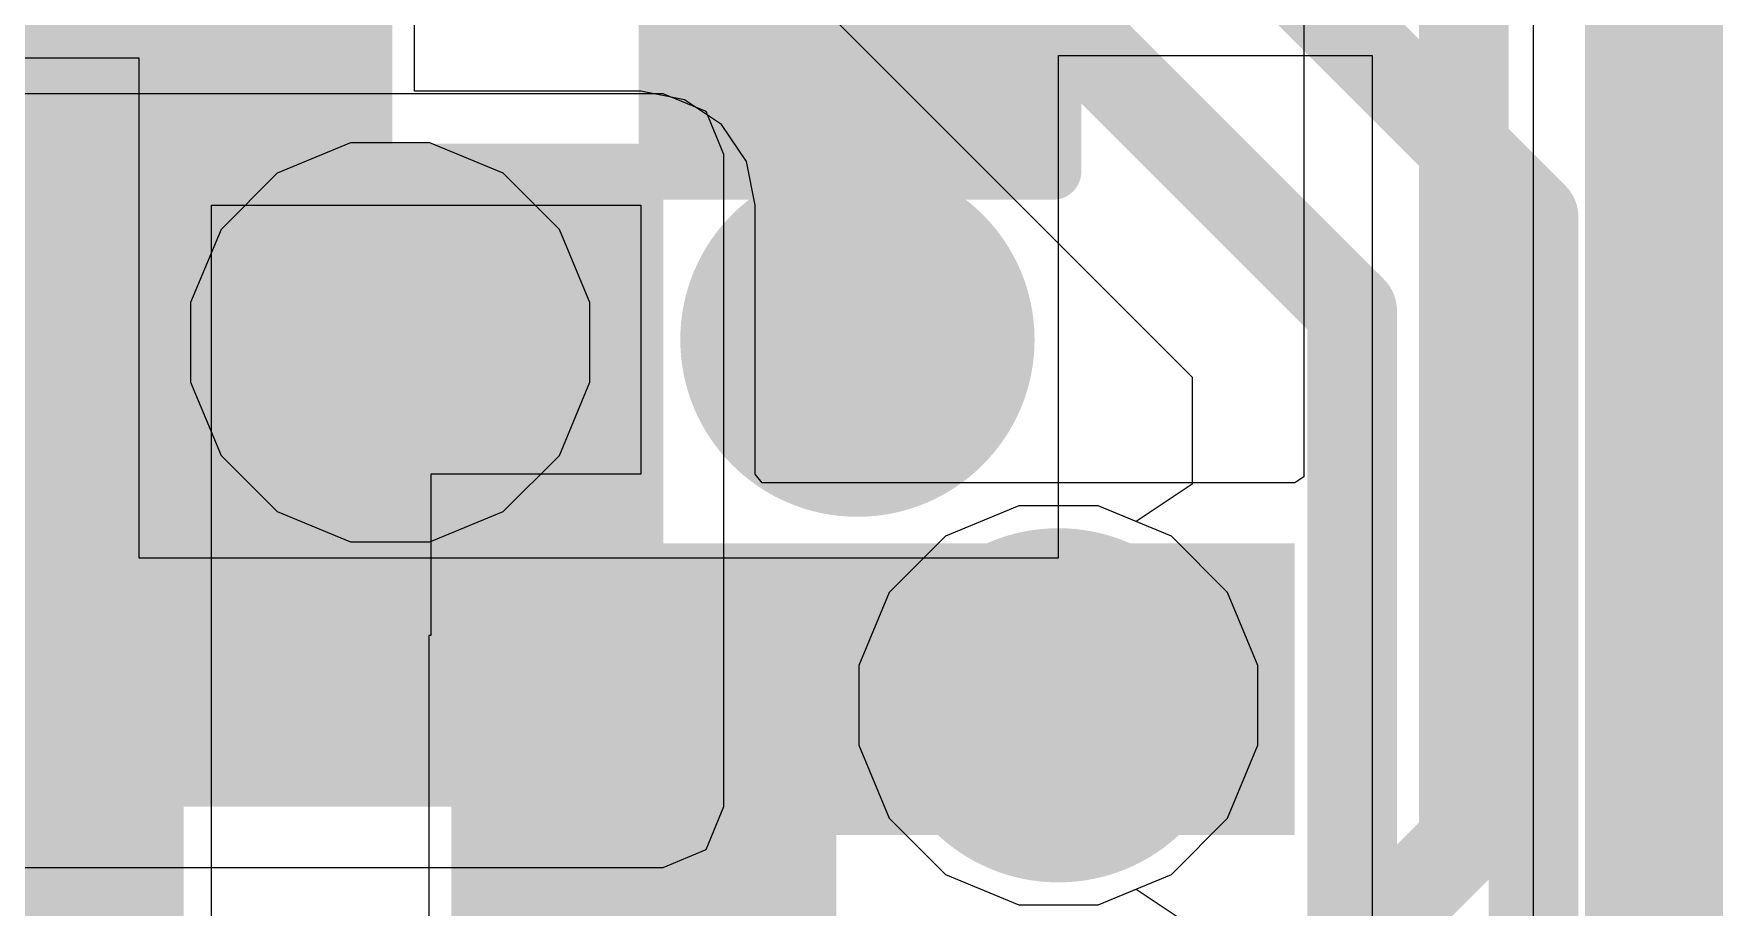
# Model space of a CAD drawing. Header units: inches. Extents: x -2.7 to 10.9, y -2.9 to 7.4.
# Drawn here: x 1.2015 to 1.3515, y -1.6658 to -1.5878 of the extents above; entities that cross this region are included whole.
import ezdxf

# ---------------------------------------------------------------- set-up
doc = ezdxf.new("R2010")
doc.units = ezdxf.units.IN
doc.header["$MEASUREMENT"] = 0
for name, color, linetype in [('Board Outline', 216, 'Continuous'), ('Bottom Layer', 5, 'Continuous'), ('Bottom Overlay', 54, 'Continuous'), ('Bottom Paste', 16, 'Continuous'), ('Bottom Solder', 6, 'Continuous'), ('Drill Drawing', 1, 'Continuous'), ('Layer 2', 16, 'Continuous'), ('Layer 3', 76, 'Continuous'), ('Top Layer', 1, 'Continuous'), ('Top Solder', 216, 'Continuous'), ('Via Holes', 16, 'Continuous')]:
    doc.layers.add(name, color=color, linetype=linetype)

# ---------------------------------------------------------------- blocks, each defined once
blk = doc.blocks.new('SOT_583_B_136')
at = {"layer": 'Bottom Layer'}
for points in [[(-0.04232, 0.03543), (-0.01594, 0.03543), (-0.01594, 0.02362), (-0.04232, 0.02362)], [(0.01594, 0.03543), (0.04232, 0.03543), (0.04232, 0.02362), (0.01594, 0.02362)], [(-0.04232, 0.01575), (-0.01594, 0.01575), (-0.01594, 0.00394), (-0.04232, 0.00394)], [(0.01594, 0.01575), (0.04232, 0.01575), (0.04232, 0.00394), (0.01594, 0.00394)], [(-0.04232, -0.00394), (-0.01594, -0.00394), (-0.01594, -0.01575), (-0.04232, -0.01575)], [(0.01594, -0.00394), (0.04232, -0.00394), (0.04232, -0.01575), (0.01594, -0.01575)], [(-0.04232, -0.02362), (-0.01594, -0.02362), (-0.01594, -0.03543), (-0.04232, -0.03543)], [(0.01594, -0.02362), (0.04232, -0.02362), (0.04232, -0.03543), (0.01594, -0.03543)]]:
    blk.add_hatch(color=5, dxfattribs=at).paths.add_polyline_path(points)
at = {"layer": 'Bottom Paste'}
for points in [[(-0.04232, 0.03543), (-0.01594, 0.03543), (-0.01594, 0.02362), (-0.04232, 0.02362)], [(0.01594, 0.03543), (0.04232, 0.03543), (0.04232, 0.02362), (0.01594, 0.02362)], [(-0.04232, 0.01575), (-0.01594, 0.01575), (-0.01594, 0.00394), (-0.04232, 0.00394)], [(0.01594, 0.01575), (0.04232, 0.01575), (0.04232, 0.00394), (0.01594, 0.00394)], [(-0.04232, -0.00394), (-0.01594, -0.00394), (-0.01594, -0.01575), (-0.04232, -0.01575)], [(0.01594, -0.00394), (0.04232, -0.00394), (0.04232, -0.01575), (0.01594, -0.01575)], [(-0.04232, -0.02362), (-0.01594, -0.02362), (-0.01594, -0.03543), (-0.04232, -0.03543)], [(0.01594, -0.02362), (0.04232, -0.02362), (0.04232, -0.03543), (0.01594, -0.03543)]]:
    blk.add_hatch(color=16, dxfattribs=at).paths.add_polyline_path(points)
at = {"layer": 'Bottom Solder'}
for points in [[(-0.04632, 0.03943), (-0.01194, 0.03943), (-0.01194, 0.01962), (-0.04632, 0.01962)], [(0.01194, 0.03943), (0.04632, 0.03943), (0.04632, 0.01962), (0.01194, 0.01962)], [(-0.04632, 0.01975), (-0.01194, 0.01975), (-0.01194, -0.00006), (-0.04632, -0.00006)], [(0.01194, 0.01975), (0.04632, 0.01975), (0.04632, -0.00006), (0.01194, -0.00006)], [(-0.04632, 0.00006), (-0.01194, 0.00006), (-0.01194, -0.01975), (-0.04632, -0.01975)], [(0.01194, 0.00006), (0.04632, 0.00006), (0.04632, -0.01975), (0.01194, -0.01975)], [(-0.04632, -0.01962), (-0.01194, -0.01962), (-0.01194, -0.03943), (-0.04632, -0.03943)], [(0.01194, -0.01962), (0.04632, -0.01962), (0.04632, -0.03943), (0.01194, -0.03943)]]:
    blk.add_hatch(color=6, dxfattribs=at).paths.add_polyline_path(points)
at = {"layer": 'Bottom Overlay'}
for points in [[(-0.02, 0.042, 0.005, 0.005, 0), (0.022, 0.042, 0.005, 0.005, 0)], [(-0.053, -0.035, 0.005, 0.005, 0), (-0.053, -0.025, 0.005, 0.005, 0)], [(-0.053, -0.025, 0.005, 0.005, 0), (-0.048, -0.03, 0.005, 0.005, 0)], [(-0.053, -0.035, 0.005, 0.005, 0), (-0.048, -0.03, 0.005, 0.005, 0)], [(-0.02, -0.042, 0.005, 0.005, 0), (0.022, -0.042, 0.005, 0.005, 0)]]:
    blk.add_lwpolyline(points, format="xyseb", dxfattribs=at)
for points in [[(-0.02125, 0.042, 0.0025, 0.0025, 1), (-0.01875, 0.042, 0.0025, 0.0025, 1)], [(0.02075, 0.042, 0.0025, 0.0025, 1), (0.02325, 0.042, 0.0025, 0.0025, 1)], [(-0.05425, -0.025, 0.0025, 0.0025, 1), (-0.05175, -0.025, 0.0025, 0.0025, 1)], [(-0.05425, -0.025, 0.0025, 0.0025, 1), (-0.05175, -0.025, 0.0025, 0.0025, 1)], [(-0.04925, -0.03, 0.0025, 0.0025, 1), (-0.04675, -0.03, 0.0025, 0.0025, 1)], [(-0.04925, -0.03, 0.0025, 0.0025, 1), (-0.04675, -0.03, 0.0025, 0.0025, 1)], [(-0.05425, -0.035, 0.0025, 0.0025, 1), (-0.05175, -0.035, 0.0025, 0.0025, 1)], [(-0.05425, -0.035, 0.0025, 0.0025, 1), (-0.05175, -0.035, 0.0025, 0.0025, 1)], [(-0.02125, -0.042, 0.0025, 0.0025, 1), (-0.01875, -0.042, 0.0025, 0.0025, 1)], [(0.02075, -0.042, 0.0025, 0.0025, 1), (0.02325, -0.042, 0.0025, 0.0025, 1)]]:
    blk.add_lwpolyline(points, format="xyseb", close=True, dxfattribs=at)
blk = doc.blocks.new('R___0603_B_204')
at = {"layer": 'Bottom Layer'}
for points in [[(-0.045, -0.0175), (-0.045, 0.0175), (-0.015, 0.0175), (-0.015, -0.0175)], [(0.015, -0.0175), (0.015, 0.0175), (0.045, 0.0175), (0.045, -0.0175)]]:
    blk.add_hatch(color=5, dxfattribs=at).paths.add_polyline_path(points)
at = {"layer": 'Bottom Paste'}
for points in [[(-0.045, -0.0175), (-0.045, 0.0175), (-0.015, 0.0175), (-0.015, -0.0175)], [(0.015, -0.0175), (0.015, 0.0175), (0.045, 0.0175), (0.045, -0.0175)]]:
    blk.add_hatch(color=16, dxfattribs=at).paths.add_polyline_path(points)
at = {"layer": 'Bottom Solder'}
for points in [[(-0.049, -0.0215), (-0.049, 0.0215), (-0.011, 0.0215), (-0.011, -0.0215)], [(0.011, -0.0215), (0.011, 0.0215), (0.049, 0.0215), (0.049, -0.0215)]]:
    blk.add_hatch(color=6, dxfattribs=at).paths.add_polyline_path(points)
at = {"layer": 'Bottom Overlay'}
for points in [[(0.048, 0.021, 0.005, 0.005, 0), (-0.048, 0.021, 0.005, 0.005, 0)], [(-0.048, 0.021, 0.005, 0.005, 0), (-0.048, -0.021, 0.005, 0.005, 0)], [(0.048, 0.021, 0.005, 0.005, 0), (0.048, -0.021, 0.005, 0.005, 0)], [(0.048, -0.021, 0.005, 0.005, 0), (-0.048, -0.021, 0.005, 0.005, 0)]]:
    blk.add_lwpolyline(points, format="xyseb", dxfattribs=at)
for points in [[(-0.04925, 0.021, 0.0025, 0.0025, 1), (-0.04675, 0.021, 0.0025, 0.0025, 1)], [(-0.04925, 0.021, 0.0025, 0.0025, 1), (-0.04675, 0.021, 0.0025, 0.0025, 1)], [(0.04675, 0.021, 0.0025, 0.0025, 1), (0.04925, 0.021, 0.0025, 0.0025, 1)], [(0.04675, 0.021, 0.0025, 0.0025, 1), (0.04925, 0.021, 0.0025, 0.0025, 1)], [(-0.04925, -0.021, 0.0025, 0.0025, 1), (-0.04675, -0.021, 0.0025, 0.0025, 1)], [(-0.04925, -0.021, 0.0025, 0.0025, 1), (-0.04675, -0.021, 0.0025, 0.0025, 1)], [(0.04675, -0.021, 0.0025, 0.0025, 1), (0.04925, -0.021, 0.0025, 0.0025, 1)], [(0.04675, -0.021, 0.0025, 0.0025, 1), (0.04925, -0.021, 0.0025, 0.0025, 1)]]:
    blk.add_lwpolyline(points, format="xyseb", close=True, dxfattribs=at)

msp = doc.modelspace()

# ---------------------------------------------------------------- hatches: boundary and pattern name
at = {"layer": 'Bottom Layer'}
for points in [[(1.16873, -1.59666), (1.22954, -1.59666), (1.22954, -1.56166), (1.16873, -1.56166)], [(1.18454, -1.65938), (1.21092, -1.65938), (1.21092, -1.56166), (1.18454, -1.56166)], [(1.34, -1.74648), (1.367, -1.74648), (1.367, -1.576), (1.34, -1.576)], [(1.34, -1.604), (1.34, -1.631), (1.816, -1.631), (1.816, -1.604)], [(1.24281, -1.65938), (1.31409, -1.65938), (1.31409, -1.63334), (1.24281, -1.63334)], [(1.11742, -1.68123), (1.21092, -1.68123), (1.21092, -1.66553), (1.11742, -1.66553)]]:
    msp.add_hatch(color=5, dxfattribs=at).paths.add_polyline_path(points)
h = msp.add_hatch(color=5, dxfattribs=at)
edge = h.paths.add_edge_path()
edge.add_arc((1.23336, -1.6154), 0.01181, 0, 360)
h = msp.add_hatch(color=5, dxfattribs=at)
edge = h.paths.add_edge_path()
edge.add_arc((1.27506, -1.61516), 0.01181, 0, 360)
h = msp.add_hatch(color=5, dxfattribs=at)
edge = h.paths.add_edge_path()
edge.add_arc((1.293, -1.6478), 0.01181, 0, 360)
at = {"layer": 'Bottom Solder'}
h = msp.add_hatch(color=6, dxfattribs=at)
edge = h.paths.add_edge_path()
edge.add_arc((1.23336, -1.6154), 0.01581, 0, 360)
h = msp.add_hatch(color=6, dxfattribs=at)
edge = h.paths.add_edge_path()
edge.add_arc((1.27506, -1.61516), 0.01581, 0, 360)
h = msp.add_hatch(color=6, dxfattribs=at)
edge = h.paths.add_edge_path()
edge.add_arc((1.293, -1.6478), 0.01581, 0, 360)
at = {"layer": 'Layer 2'}
h = msp.add_hatch(color=16, dxfattribs=at)
edge = h.paths.add_edge_path()
edge.add_arc((1.23336, -1.6154), 0.01181, 0, 360)
h = msp.add_hatch(color=16, dxfattribs=at)
edge = h.paths.add_edge_path()
edge.add_arc((1.27506, -1.61516), 0.01181, 0, 360)
h = msp.add_hatch(color=16, dxfattribs=at)
edge = h.paths.add_edge_path()
edge.add_arc((1.293, -1.6478), 0.01181, 0, 360)
at = {"layer": 'Layer 3'}
h = msp.add_hatch(color=76, dxfattribs=at)
edge = h.paths.add_edge_path()
edge.add_arc((1.23336, -1.6154), 0.01181, 0, 360)
h = msp.add_hatch(color=76, dxfattribs=at)
edge = h.paths.add_edge_path()
edge.add_arc((1.27506, -1.61516), 0.01181, 0, 360)
h = msp.add_hatch(color=76, dxfattribs=at)
edge = h.paths.add_edge_path()
edge.add_arc((1.293, -1.6478), 0.01181, 0, 360)
at = {"layer": 'Top Layer'}
for points in [[(1.16, -1.65685), (1.25773, -1.65685), (1.25773, -1.59862), (1.16, -1.59862)], [(1.04123, -1.65685), (1.25773, -1.65685), (1.25773, -1.61285), (1.04123, -1.61285)]]:
    msp.add_hatch(color=1, dxfattribs=at).paths.add_polyline_path(points)
h = msp.add_hatch(color=1, dxfattribs=at)
edge = h.paths.add_edge_path()
edge.add_arc((1.23336, -1.6154), 0.01181, 0, 360)
h = msp.add_hatch(color=1, dxfattribs=at)
edge = h.paths.add_edge_path()
edge.add_arc((1.27506, -1.61516), 0.01181, 0, 360)
h = msp.add_hatch(color=1, dxfattribs=at)
edge = h.paths.add_edge_path()
edge.add_arc((1.293, -1.6478), 0.01181, 0, 360)
at = {"layer": 'Top Solder'}
h = msp.add_hatch(color=216, dxfattribs=at)
edge = h.paths.add_edge_path()
edge.add_arc((1.23336, -1.6154), 0.01581, 0, 360)
h = msp.add_hatch(color=216, dxfattribs=at)
edge = h.paths.add_edge_path()
edge.add_arc((1.27506, -1.61516), 0.01581, 0, 360)
h = msp.add_hatch(color=216, dxfattribs=at)
edge = h.paths.add_edge_path()
edge.add_arc((1.293, -1.6478), 0.01581, 0, 360)
at = {"layer": 'Via Holes'}
h = msp.add_hatch(color=7, dxfattribs=at)
edge = h.paths.add_edge_path()
edge.add_arc((1.23336, -1.6154), 0.00591, 0, 360)
h = msp.add_hatch(color=7, dxfattribs=at)
edge = h.paths.add_edge_path()
edge.add_arc((1.27506, -1.61516), 0.00591, 0, 360)
h = msp.add_hatch(color=7, dxfattribs=at)
edge = h.paths.add_edge_path()
edge.add_arc((1.293, -1.6478), 0.00591, 0, 360)

# ---------------------------------------------------------------- linework, layer by layer
at = {"layer": 'Board Outline'}
msp.add_lwpolyline([(2.84412, -0.24125, 0.005, 0.005, -0.741893), (-2.49969, -1.37795, 0.005, 0.005, 0)], format="xyseb", dxfattribs=at)
at = {"layer": 'Bottom Layer'}
for p, q in [((1.23554, -1.59296), (1.23554, -1.55566)), ((1.31489, -1.5618), (1.31489, -1.62739)), ((1.25573, -1.59296), (1.23554, -1.59296)), ((1.25963, -1.59374), (1.25573, -1.59296)), ((1.26294, -1.59595), (1.25963, -1.59374)), ((1.26515, -1.59926), (1.26294, -1.59595)), ((1.26593, -1.60316), (1.26515, -1.59926)), ((1.21741, -1.68045), (1.21741, -1.60316)), ((1.21741, -1.60316), (1.25573, -1.60316)), ((1.25573, -1.60316), (1.25573, -1.62716)), ((1.26593, -1.62716), (1.26593, -1.60316)), ((1.25573, -1.62716), (1.23699, -1.62716)), ((1.23699, -1.62716), (1.23699, -1.64157)), ((1.26656, -1.62793), (1.26593, -1.62716)), ((1.31489, -1.62739), (1.31409, -1.62793)), ((1.31409, -1.62793), (1.26656, -1.62793)), ((1.23699, -1.64157), (1.23681, -1.64157)), ((1.23681, -1.64157), (1.23681, -1.66538)), ((1.23681, -1.66538), (1.23681, -1.68507))]:
    msp.add_line(p, q, dxfattribs=at)
for points in [[(1.32917, -1.65992, 0.008, 0.008, 0), (1.32917, -1.55089, 0.008, 0.008, 0)], [(1.2748, -1.6149, 0.012, 0.012, 0), (1.2748, -1.57942, 0.012, 0.012, 0)], [(1.2748, -1.6149, 0.012, 0.012, 0), (1.27506, -1.61516, 0.012, 0.012, 0)], [(1.31901, -1.67007, 0.008, 0.008, 0), (1.32917, -1.65992, 0.008, 0.008, 0)]]:
    msp.add_lwpolyline(points, format="xyseb", dxfattribs=at)
for points in [[(1.2718, -1.6149, 0.006, 0.006, 1), (1.2778, -1.6149, 0.006, 0.006, 1)], [(1.2718, -1.6149, 0.006, 0.006, 1), (1.2778, -1.6149, 0.006, 0.006, 1)], [(1.27206, -1.61516, 0.006, 0.006, 1), (1.27806, -1.61516, 0.006, 0.006, 1)], [(1.32717, -1.65992, 0.004, 0.004, 1), (1.33117, -1.65992, 0.004, 0.004, 1)], [(1.32717, -1.65992, 0.004, 0.004, 1), (1.33117, -1.65992, 0.004, 0.004, 1)]]:
    msp.add_lwpolyline(points, format="xyseb", close=True, dxfattribs=at)
at = {"layer": 'Drill Drawing'}
for points in [[(1.22836, -1.6104, 0.002, 0.002, 0), (1.23336, -1.6054, 0.002, 0.002, 0)], [(1.23336, -1.6054, 0.002, 0.002, 0), (1.23836, -1.6104, 0.002, 0.002, 0)], [(1.27006, -1.61016, 0.002, 0.002, 0), (1.27506, -1.60516, 0.002, 0.002, 0)], [(1.27506, -1.60516, 0.002, 0.002, 0), (1.28006, -1.61016, 0.002, 0.002, 0)], [(1.22336, -1.6104, 0.002, 0.002, 0), (1.22836, -1.6154, 0.002, 0.002, 0)], [(1.22336, -1.6104, 0.002, 0.002, 0), (1.22836, -1.6104, 0.002, 0.002, 0)], [(1.23036, -1.6124, 0.002, 0.002, 0), (1.23336, -1.6094, 0.002, 0.002, 0)], [(1.23336, -1.6094, 0.002, 0.002, 0), (1.23636, -1.6124, 0.002, 0.002, 0)], [(1.23836, -1.6104, 0.002, 0.002, 0), (1.24336, -1.6104, 0.002, 0.002, 0)], [(1.23836, -1.6154, 0.002, 0.002, 0), (1.24336, -1.6104, 0.002, 0.002, 0)], [(1.26506, -1.61016, 0.002, 0.002, 0), (1.27006, -1.61516, 0.002, 0.002, 0)], [(1.26506, -1.61016, 0.002, 0.002, 0), (1.27006, -1.61016, 0.002, 0.002, 0)], [(1.27206, -1.61216, 0.002, 0.002, 0), (1.27506, -1.60916, 0.002, 0.002, 0)], [(1.27506, -1.60916, 0.002, 0.002, 0), (1.27806, -1.61216, 0.002, 0.002, 0)], [(1.28006, -1.61016, 0.002, 0.002, 0), (1.28506, -1.61016, 0.002, 0.002, 0)], [(1.28006, -1.61516, 0.002, 0.002, 0), (1.28506, -1.61016, 0.002, 0.002, 0)], [(1.22736, -1.6124, 0.002, 0.002, 0), (1.23036, -1.6154, 0.002, 0.002, 0)], [(1.22736, -1.6124, 0.002, 0.002, 0), (1.23036, -1.6124, 0.002, 0.002, 0)], [(1.23636, -1.6124, 0.002, 0.002, 0), (1.23936, -1.6124, 0.002, 0.002, 0)], [(1.23636, -1.6154, 0.002, 0.002, 0), (1.23936, -1.6124, 0.002, 0.002, 0)], [(1.26906, -1.61216, 0.002, 0.002, 0), (1.27206, -1.61516, 0.002, 0.002, 0)], [(1.26906, -1.61216, 0.002, 0.002, 0), (1.27206, -1.61216, 0.002, 0.002, 0)], [(1.27806, -1.61216, 0.002, 0.002, 0), (1.28106, -1.61216, 0.002, 0.002, 0)], [(1.27806, -1.61516, 0.002, 0.002, 0), (1.28106, -1.61216, 0.002, 0.002, 0)], [(1.22336, -1.6204, 0.002, 0.002, 0), (1.22836, -1.6154, 0.002, 0.002, 0)], [(1.22736, -1.6184, 0.002, 0.002, 0), (1.23036, -1.6154, 0.002, 0.002, 0)], [(1.23636, -1.6154, 0.002, 0.002, 0), (1.23936, -1.6184, 0.002, 0.002, 0)], [(1.23836, -1.6154, 0.002, 0.002, 0), (1.24336, -1.6204, 0.002, 0.002, 0)], [(1.26506, -1.62016, 0.002, 0.002, 0), (1.27006, -1.61516, 0.002, 0.002, 0)], [(1.26906, -1.61816, 0.002, 0.002, 0), (1.27206, -1.61516, 0.002, 0.002, 0)], [(1.27806, -1.61516, 0.002, 0.002, 0), (1.28106, -1.61816, 0.002, 0.002, 0)], [(1.28006, -1.61516, 0.002, 0.002, 0), (1.28506, -1.62016, 0.002, 0.002, 0)], [(1.22736, -1.6184, 0.002, 0.002, 0), (1.23036, -1.6184, 0.002, 0.002, 0)], [(1.23036, -1.6184, 0.002, 0.002, 0), (1.23336, -1.6214, 0.002, 0.002, 0)], [(1.23336, -1.6214, 0.002, 0.002, 0), (1.23636, -1.6184, 0.002, 0.002, 0)], [(1.23636, -1.6184, 0.002, 0.002, 0), (1.23936, -1.6184, 0.002, 0.002, 0)], [(1.26906, -1.61816, 0.002, 0.002, 0), (1.27206, -1.61816, 0.002, 0.002, 0)], [(1.27206, -1.61816, 0.002, 0.002, 0), (1.27506, -1.62116, 0.002, 0.002, 0)], [(1.27506, -1.62116, 0.002, 0.002, 0), (1.27806, -1.61816, 0.002, 0.002, 0)], [(1.27806, -1.61816, 0.002, 0.002, 0), (1.28106, -1.61816, 0.002, 0.002, 0)], [(1.22336, -1.6204, 0.002, 0.002, 0), (1.22836, -1.6204, 0.002, 0.002, 0)], [(1.22836, -1.6204, 0.002, 0.002, 0), (1.23336, -1.6254, 0.002, 0.002, 0)], [(1.23336, -1.6254, 0.002, 0.002, 0), (1.23836, -1.6204, 0.002, 0.002, 0)], [(1.23836, -1.6204, 0.002, 0.002, 0), (1.24336, -1.6204, 0.002, 0.002, 0)], [(1.26506, -1.62016, 0.002, 0.002, 0), (1.27006, -1.62016, 0.002, 0.002, 0)], [(1.27006, -1.62016, 0.002, 0.002, 0), (1.27506, -1.62516, 0.002, 0.002, 0)], [(1.27506, -1.62516, 0.002, 0.002, 0), (1.28006, -1.62016, 0.002, 0.002, 0)], [(1.28006, -1.62016, 0.002, 0.002, 0), (1.28506, -1.62016, 0.002, 0.002, 0)], [(1.288, -1.6428, 0.002, 0.002, 0), (1.293, -1.6378, 0.002, 0.002, 0)], [(1.293, -1.6378, 0.002, 0.002, 0), (1.298, -1.6428, 0.002, 0.002, 0)], [(1.29, -1.6448, 0.002, 0.002, 0), (1.293, -1.6418, 0.002, 0.002, 0)], [(1.293, -1.6418, 0.002, 0.002, 0), (1.296, -1.6448, 0.002, 0.002, 0)], [(1.283, -1.6428, 0.002, 0.002, 0), (1.288, -1.6478, 0.002, 0.002, 0)], [(1.283, -1.6428, 0.002, 0.002, 0), (1.288, -1.6428, 0.002, 0.002, 0)], [(1.298, -1.6428, 0.002, 0.002, 0), (1.303, -1.6428, 0.002, 0.002, 0)], [(1.298, -1.6478, 0.002, 0.002, 0), (1.303, -1.6428, 0.002, 0.002, 0)], [(1.287, -1.6448, 0.002, 0.002, 0), (1.29, -1.6478, 0.002, 0.002, 0)], [(1.287, -1.6448, 0.002, 0.002, 0), (1.29, -1.6448, 0.002, 0.002, 0)], [(1.296, -1.6448, 0.002, 0.002, 0), (1.299, -1.6448, 0.002, 0.002, 0)], [(1.296, -1.6478, 0.002, 0.002, 0), (1.299, -1.6448, 0.002, 0.002, 0)], [(1.283, -1.6528, 0.002, 0.002, 0), (1.288, -1.6478, 0.002, 0.002, 0)], [(1.287, -1.6508, 0.002, 0.002, 0), (1.29, -1.6478, 0.002, 0.002, 0)], [(1.296, -1.6478, 0.002, 0.002, 0), (1.299, -1.6508, 0.002, 0.002, 0)], [(1.298, -1.6478, 0.002, 0.002, 0), (1.303, -1.6528, 0.002, 0.002, 0)], [(1.287, -1.6508, 0.002, 0.002, 0), (1.29, -1.6508, 0.002, 0.002, 0)], [(1.29, -1.6508, 0.002, 0.002, 0), (1.293, -1.6538, 0.002, 0.002, 0)], [(1.293, -1.6538, 0.002, 0.002, 0), (1.296, -1.6508, 0.002, 0.002, 0)], [(1.296, -1.6508, 0.002, 0.002, 0), (1.299, -1.6508, 0.002, 0.002, 0)], [(1.283, -1.6528, 0.002, 0.002, 0), (1.288, -1.6528, 0.002, 0.002, 0)], [(1.288, -1.6528, 0.002, 0.002, 0), (1.293, -1.6578, 0.002, 0.002, 0)], [(1.293, -1.6578, 0.002, 0.002, 0), (1.298, -1.6528, 0.002, 0.002, 0)], [(1.298, -1.6528, 0.002, 0.002, 0), (1.303, -1.6528, 0.002, 0.002, 0)]]:
    msp.add_lwpolyline(points, format="xyseb", dxfattribs=at)
for points in [[(1.23286, -1.6054, 0.001, 0.001, 1), (1.23386, -1.6054, 0.001, 0.001, 1)], [(1.23286, -1.6054, 0.001, 0.001, 1), (1.23386, -1.6054, 0.001, 0.001, 1)], [(1.27456, -1.60516, 0.001, 0.001, 1), (1.27556, -1.60516, 0.001, 0.001, 1)], [(1.27456, -1.60516, 0.001, 0.001, 1), (1.27556, -1.60516, 0.001, 0.001, 1)], [(1.22286, -1.6104, 0.001, 0.001, 1), (1.22386, -1.6104, 0.001, 0.001, 1)], [(1.22286, -1.6104, 0.001, 0.001, 1), (1.22386, -1.6104, 0.001, 0.001, 1)], [(1.22786, -1.6104, 0.001, 0.001, 1), (1.22886, -1.6104, 0.001, 0.001, 1)], [(1.22786, -1.6104, 0.001, 0.001, 1), (1.22886, -1.6104, 0.001, 0.001, 1)], [(1.23286, -1.6094, 0.001, 0.001, 1), (1.23386, -1.6094, 0.001, 0.001, 1)], [(1.23286, -1.6094, 0.001, 0.001, 1), (1.23386, -1.6094, 0.001, 0.001, 1)], [(1.23786, -1.6104, 0.001, 0.001, 1), (1.23886, -1.6104, 0.001, 0.001, 1)], [(1.23786, -1.6104, 0.001, 0.001, 1), (1.23886, -1.6104, 0.001, 0.001, 1)], [(1.24286, -1.6104, 0.001, 0.001, 1), (1.24386, -1.6104, 0.001, 0.001, 1)], [(1.24286, -1.6104, 0.001, 0.001, 1), (1.24386, -1.6104, 0.001, 0.001, 1)], [(1.26456, -1.61016, 0.001, 0.001, 1), (1.26556, -1.61016, 0.001, 0.001, 1)], [(1.26456, -1.61016, 0.001, 0.001, 1), (1.26556, -1.61016, 0.001, 0.001, 1)], [(1.26956, -1.61016, 0.001, 0.001, 1), (1.27056, -1.61016, 0.001, 0.001, 1)], [(1.26956, -1.61016, 0.001, 0.001, 1), (1.27056, -1.61016, 0.001, 0.001, 1)], [(1.27456, -1.60916, 0.001, 0.001, 1), (1.27556, -1.60916, 0.001, 0.001, 1)], [(1.27456, -1.60916, 0.001, 0.001, 1), (1.27556, -1.60916, 0.001, 0.001, 1)], [(1.27956, -1.61016, 0.001, 0.001, 1), (1.28056, -1.61016, 0.001, 0.001, 1)], [(1.27956, -1.61016, 0.001, 0.001, 1), (1.28056, -1.61016, 0.001, 0.001, 1)], [(1.28456, -1.61016, 0.001, 0.001, 1), (1.28556, -1.61016, 0.001, 0.001, 1)], [(1.28456, -1.61016, 0.001, 0.001, 1), (1.28556, -1.61016, 0.001, 0.001, 1)], [(1.22686, -1.6124, 0.001, 0.001, 1), (1.22786, -1.6124, 0.001, 0.001, 1)], [(1.22686, -1.6124, 0.001, 0.001, 1), (1.22786, -1.6124, 0.001, 0.001, 1)], [(1.22986, -1.6124, 0.001, 0.001, 1), (1.23086, -1.6124, 0.001, 0.001, 1)], [(1.22986, -1.6124, 0.001, 0.001, 1), (1.23086, -1.6124, 0.001, 0.001, 1)], [(1.23586, -1.6124, 0.001, 0.001, 1), (1.23686, -1.6124, 0.001, 0.001, 1)], [(1.23586, -1.6124, 0.001, 0.001, 1), (1.23686, -1.6124, 0.001, 0.001, 1)], [(1.23886, -1.6124, 0.001, 0.001, 1), (1.23986, -1.6124, 0.001, 0.001, 1)], [(1.23886, -1.6124, 0.001, 0.001, 1), (1.23986, -1.6124, 0.001, 0.001, 1)], [(1.26856, -1.61216, 0.001, 0.001, 1), (1.26956, -1.61216, 0.001, 0.001, 1)], [(1.26856, -1.61216, 0.001, 0.001, 1), (1.26956, -1.61216, 0.001, 0.001, 1)], [(1.27156, -1.61216, 0.001, 0.001, 1), (1.27256, -1.61216, 0.001, 0.001, 1)], [(1.27156, -1.61216, 0.001, 0.001, 1), (1.27256, -1.61216, 0.001, 0.001, 1)], [(1.27756, -1.61216, 0.001, 0.001, 1), (1.27856, -1.61216, 0.001, 0.001, 1)], [(1.27756, -1.61216, 0.001, 0.001, 1), (1.27856, -1.61216, 0.001, 0.001, 1)], [(1.28056, -1.61216, 0.001, 0.001, 1), (1.28156, -1.61216, 0.001, 0.001, 1)], [(1.28056, -1.61216, 0.001, 0.001, 1), (1.28156, -1.61216, 0.001, 0.001, 1)], [(1.22786, -1.6154, 0.001, 0.001, 1), (1.22886, -1.6154, 0.001, 0.001, 1)], [(1.22786, -1.6154, 0.001, 0.001, 1), (1.22886, -1.6154, 0.001, 0.001, 1)], [(1.22986, -1.6154, 0.001, 0.001, 1), (1.23086, -1.6154, 0.001, 0.001, 1)], [(1.22986, -1.6154, 0.001, 0.001, 1), (1.23086, -1.6154, 0.001, 0.001, 1)], [(1.23586, -1.6154, 0.001, 0.001, 1), (1.23686, -1.6154, 0.001, 0.001, 1)], [(1.23586, -1.6154, 0.001, 0.001, 1), (1.23686, -1.6154, 0.001, 0.001, 1)], [(1.23786, -1.6154, 0.001, 0.001, 1), (1.23886, -1.6154, 0.001, 0.001, 1)], [(1.23786, -1.6154, 0.001, 0.001, 1), (1.23886, -1.6154, 0.001, 0.001, 1)], [(1.26956, -1.61516, 0.001, 0.001, 1), (1.27056, -1.61516, 0.001, 0.001, 1)], [(1.26956, -1.61516, 0.001, 0.001, 1), (1.27056, -1.61516, 0.001, 0.001, 1)], [(1.27156, -1.61516, 0.001, 0.001, 1), (1.27256, -1.61516, 0.001, 0.001, 1)], [(1.27156, -1.61516, 0.001, 0.001, 1), (1.27256, -1.61516, 0.001, 0.001, 1)], [(1.27756, -1.61516, 0.001, 0.001, 1), (1.27856, -1.61516, 0.001, 0.001, 1)], [(1.27756, -1.61516, 0.001, 0.001, 1), (1.27856, -1.61516, 0.001, 0.001, 1)], [(1.27956, -1.61516, 0.001, 0.001, 1), (1.28056, -1.61516, 0.001, 0.001, 1)], [(1.27956, -1.61516, 0.001, 0.001, 1), (1.28056, -1.61516, 0.001, 0.001, 1)], [(1.22686, -1.6184, 0.001, 0.001, 1), (1.22786, -1.6184, 0.001, 0.001, 1)], [(1.22686, -1.6184, 0.001, 0.001, 1), (1.22786, -1.6184, 0.001, 0.001, 1)], [(1.22986, -1.6184, 0.001, 0.001, 1), (1.23086, -1.6184, 0.001, 0.001, 1)], [(1.22986, -1.6184, 0.001, 0.001, 1), (1.23086, -1.6184, 0.001, 0.001, 1)], [(1.23586, -1.6184, 0.001, 0.001, 1), (1.23686, -1.6184, 0.001, 0.001, 1)], [(1.23586, -1.6184, 0.001, 0.001, 1), (1.23686, -1.6184, 0.001, 0.001, 1)], [(1.23886, -1.6184, 0.001, 0.001, 1), (1.23986, -1.6184, 0.001, 0.001, 1)], [(1.23886, -1.6184, 0.001, 0.001, 1), (1.23986, -1.6184, 0.001, 0.001, 1)], [(1.26856, -1.61816, 0.001, 0.001, 1), (1.26956, -1.61816, 0.001, 0.001, 1)], [(1.26856, -1.61816, 0.001, 0.001, 1), (1.26956, -1.61816, 0.001, 0.001, 1)], [(1.27156, -1.61816, 0.001, 0.001, 1), (1.27256, -1.61816, 0.001, 0.001, 1)], [(1.27156, -1.61816, 0.001, 0.001, 1), (1.27256, -1.61816, 0.001, 0.001, 1)], [(1.27756, -1.61816, 0.001, 0.001, 1), (1.27856, -1.61816, 0.001, 0.001, 1)], [(1.27756, -1.61816, 0.001, 0.001, 1), (1.27856, -1.61816, 0.001, 0.001, 1)], [(1.28056, -1.61816, 0.001, 0.001, 1), (1.28156, -1.61816, 0.001, 0.001, 1)], [(1.28056, -1.61816, 0.001, 0.001, 1), (1.28156, -1.61816, 0.001, 0.001, 1)], [(1.22286, -1.6204, 0.001, 0.001, 1), (1.22386, -1.6204, 0.001, 0.001, 1)], [(1.22286, -1.6204, 0.001, 0.001, 1), (1.22386, -1.6204, 0.001, 0.001, 1)], [(1.22786, -1.6204, 0.001, 0.001, 1), (1.22886, -1.6204, 0.001, 0.001, 1)], [(1.22786, -1.6204, 0.001, 0.001, 1), (1.22886, -1.6204, 0.001, 0.001, 1)], [(1.23786, -1.6204, 0.001, 0.001, 1), (1.23886, -1.6204, 0.001, 0.001, 1)], [(1.23786, -1.6204, 0.001, 0.001, 1), (1.23886, -1.6204, 0.001, 0.001, 1)], [(1.24286, -1.6204, 0.001, 0.001, 1), (1.24386, -1.6204, 0.001, 0.001, 1)], [(1.24286, -1.6204, 0.001, 0.001, 1), (1.24386, -1.6204, 0.001, 0.001, 1)], [(1.26456, -1.62016, 0.001, 0.001, 1), (1.26556, -1.62016, 0.001, 0.001, 1)], [(1.26456, -1.62016, 0.001, 0.001, 1), (1.26556, -1.62016, 0.001, 0.001, 1)], [(1.26956, -1.62016, 0.001, 0.001, 1), (1.27056, -1.62016, 0.001, 0.001, 1)], [(1.26956, -1.62016, 0.001, 0.001, 1), (1.27056, -1.62016, 0.001, 0.001, 1)], [(1.27956, -1.62016, 0.001, 0.001, 1), (1.28056, -1.62016, 0.001, 0.001, 1)], [(1.27956, -1.62016, 0.001, 0.001, 1), (1.28056, -1.62016, 0.001, 0.001, 1)], [(1.28456, -1.62016, 0.001, 0.001, 1), (1.28556, -1.62016, 0.001, 0.001, 1)], [(1.28456, -1.62016, 0.001, 0.001, 1), (1.28556, -1.62016, 0.001, 0.001, 1)], [(1.23286, -1.6214, 0.001, 0.001, 1), (1.23386, -1.6214, 0.001, 0.001, 1)], [(1.23286, -1.6214, 0.001, 0.001, 1), (1.23386, -1.6214, 0.001, 0.001, 1)], [(1.27456, -1.62116, 0.001, 0.001, 1), (1.27556, -1.62116, 0.001, 0.001, 1)], [(1.27456, -1.62116, 0.001, 0.001, 1), (1.27556, -1.62116, 0.001, 0.001, 1)], [(1.23286, -1.6254, 0.001, 0.001, 1), (1.23386, -1.6254, 0.001, 0.001, 1)], [(1.23286, -1.6254, 0.001, 0.001, 1), (1.23386, -1.6254, 0.001, 0.001, 1)], [(1.27456, -1.62516, 0.001, 0.001, 1), (1.27556, -1.62516, 0.001, 0.001, 1)], [(1.27456, -1.62516, 0.001, 0.001, 1), (1.27556, -1.62516, 0.001, 0.001, 1)], [(1.2925, -1.6378, 0.001, 0.001, 1), (1.2935, -1.6378, 0.001, 0.001, 1)], [(1.2925, -1.6378, 0.001, 0.001, 1), (1.2935, -1.6378, 0.001, 0.001, 1)], [(1.2925, -1.6418, 0.001, 0.001, 1), (1.2935, -1.6418, 0.001, 0.001, 1)], [(1.2925, -1.6418, 0.001, 0.001, 1), (1.2935, -1.6418, 0.001, 0.001, 1)], [(1.2825, -1.6428, 0.001, 0.001, 1), (1.2835, -1.6428, 0.001, 0.001, 1)], [(1.2825, -1.6428, 0.001, 0.001, 1), (1.2835, -1.6428, 0.001, 0.001, 1)], [(1.2875, -1.6428, 0.001, 0.001, 1), (1.2885, -1.6428, 0.001, 0.001, 1)], [(1.2875, -1.6428, 0.001, 0.001, 1), (1.2885, -1.6428, 0.001, 0.001, 1)], [(1.2975, -1.6428, 0.001, 0.001, 1), (1.2985, -1.6428, 0.001, 0.001, 1)], [(1.2975, -1.6428, 0.001, 0.001, 1), (1.2985, -1.6428, 0.001, 0.001, 1)], [(1.3025, -1.6428, 0.001, 0.001, 1), (1.3035, -1.6428, 0.001, 0.001, 1)], [(1.3025, -1.6428, 0.001, 0.001, 1), (1.3035, -1.6428, 0.001, 0.001, 1)], [(1.2865, -1.6448, 0.001, 0.001, 1), (1.2875, -1.6448, 0.001, 0.001, 1)], [(1.2865, -1.6448, 0.001, 0.001, 1), (1.2875, -1.6448, 0.001, 0.001, 1)], [(1.2895, -1.6448, 0.001, 0.001, 1), (1.2905, -1.6448, 0.001, 0.001, 1)], [(1.2895, -1.6448, 0.001, 0.001, 1), (1.2905, -1.6448, 0.001, 0.001, 1)], [(1.2955, -1.6448, 0.001, 0.001, 1), (1.2965, -1.6448, 0.001, 0.001, 1)], [(1.2955, -1.6448, 0.001, 0.001, 1), (1.2965, -1.6448, 0.001, 0.001, 1)], [(1.2985, -1.6448, 0.001, 0.001, 1), (1.2995, -1.6448, 0.001, 0.001, 1)], [(1.2985, -1.6448, 0.001, 0.001, 1), (1.2995, -1.6448, 0.001, 0.001, 1)], [(1.2875, -1.6478, 0.001, 0.001, 1), (1.2885, -1.6478, 0.001, 0.001, 1)], [(1.2875, -1.6478, 0.001, 0.001, 1), (1.2885, -1.6478, 0.001, 0.001, 1)], [(1.2895, -1.6478, 0.001, 0.001, 1), (1.2905, -1.6478, 0.001, 0.001, 1)], [(1.2895, -1.6478, 0.001, 0.001, 1), (1.2905, -1.6478, 0.001, 0.001, 1)], [(1.2955, -1.6478, 0.001, 0.001, 1), (1.2965, -1.6478, 0.001, 0.001, 1)], [(1.2955, -1.6478, 0.001, 0.001, 1), (1.2965, -1.6478, 0.001, 0.001, 1)], [(1.2975, -1.6478, 0.001, 0.001, 1), (1.2985, -1.6478, 0.001, 0.001, 1)], [(1.2975, -1.6478, 0.001, 0.001, 1), (1.2985, -1.6478, 0.001, 0.001, 1)], [(1.2865, -1.6508, 0.001, 0.001, 1), (1.2875, -1.6508, 0.001, 0.001, 1)], [(1.2865, -1.6508, 0.001, 0.001, 1), (1.2875, -1.6508, 0.001, 0.001, 1)], [(1.2895, -1.6508, 0.001, 0.001, 1), (1.2905, -1.6508, 0.001, 0.001, 1)], [(1.2895, -1.6508, 0.001, 0.001, 1), (1.2905, -1.6508, 0.001, 0.001, 1)], [(1.2955, -1.6508, 0.001, 0.001, 1), (1.2965, -1.6508, 0.001, 0.001, 1)], [(1.2955, -1.6508, 0.001, 0.001, 1), (1.2965, -1.6508, 0.001, 0.001, 1)], [(1.2985, -1.6508, 0.001, 0.001, 1), (1.2995, -1.6508, 0.001, 0.001, 1)], [(1.2985, -1.6508, 0.001, 0.001, 1), (1.2995, -1.6508, 0.001, 0.001, 1)], [(1.2825, -1.6528, 0.001, 0.001, 1), (1.2835, -1.6528, 0.001, 0.001, 1)], [(1.2825, -1.6528, 0.001, 0.001, 1), (1.2835, -1.6528, 0.001, 0.001, 1)], [(1.2875, -1.6528, 0.001, 0.001, 1), (1.2885, -1.6528, 0.001, 0.001, 1)], [(1.2875, -1.6528, 0.001, 0.001, 1), (1.2885, -1.6528, 0.001, 0.001, 1)], [(1.2925, -1.6538, 0.001, 0.001, 1), (1.2935, -1.6538, 0.001, 0.001, 1)], [(1.2925, -1.6538, 0.001, 0.001, 1), (1.2935, -1.6538, 0.001, 0.001, 1)], [(1.2975, -1.6528, 0.001, 0.001, 1), (1.2985, -1.6528, 0.001, 0.001, 1)], [(1.2975, -1.6528, 0.001, 0.001, 1), (1.2985, -1.6528, 0.001, 0.001, 1)], [(1.3025, -1.6528, 0.001, 0.001, 1), (1.3035, -1.6528, 0.001, 0.001, 1)], [(1.3025, -1.6528, 0.001, 0.001, 1), (1.3035, -1.6528, 0.001, 0.001, 1)], [(1.2925, -1.6578, 0.001, 0.001, 1), (1.2935, -1.6578, 0.001, 0.001, 1)], [(1.2925, -1.6578, 0.001, 0.001, 1), (1.2935, -1.6578, 0.001, 0.001, 1)]]:
    msp.add_lwpolyline(points, format="xyseb", close=True, dxfattribs=at)
at = {"layer": 'Layer 2'}
for p, q in [((1.22982, -1.59759), (1.22328, -1.6003)), ((1.23691, -1.59759), (1.22982, -1.59759)), ((1.24345, -1.6003), (1.23691, -1.59759)), ((1.22328, -1.6003), (1.21826, -1.60531)), ((1.24846, -1.60531), (1.24345, -1.6003)), ((1.21826, -1.60531), (1.21555, -1.61185)), ((1.25118, -1.61185), (1.24846, -1.60531)), ((1.21555, -1.61185), (1.21555, -1.61894)), ((1.25118, -1.61894), (1.25118, -1.61185)), ((1.21555, -1.61894), (1.21826, -1.62549)), ((1.24846, -1.62549), (1.25118, -1.61894)), ((1.21826, -1.62549), (1.22328, -1.6305)), ((1.24345, -1.6305), (1.24846, -1.62549)), ((1.22328, -1.6305), (1.22982, -1.63321)), ((1.23691, -1.63321), (1.24345, -1.6305)), ((1.28946, -1.62999), (1.28291, -1.6327)), ((1.29654, -1.62999), (1.28946, -1.62999)), ((1.30309, -1.6327), (1.29654, -1.62999)), ((1.22982, -1.63321), (1.23691, -1.63321)), ((1.28291, -1.6327), (1.2779, -1.63772)), ((1.3081, -1.63772), (1.30309, -1.6327)), ((1.2779, -1.63772), (1.27519, -1.64426)), ((1.31081, -1.64426), (1.3081, -1.63772)), ((1.27519, -1.64426), (1.27519, -1.65135)), ((1.31081, -1.65135), (1.31081, -1.64426)), ((1.27519, -1.65135), (1.2779, -1.65789)), ((1.3081, -1.65789), (1.31081, -1.65135)), ((1.2779, -1.65789), (1.28291, -1.6629)), ((1.30309, -1.6629), (1.3081, -1.65789)), ((1.28291, -1.6629), (1.28946, -1.66562)), ((1.29654, -1.66562), (1.30309, -1.6629)), ((1.28946, -1.66562), (1.29654, -1.66562))]:
    msp.add_line(p, q, dxfattribs=at)
at = {"layer": 'Layer 3'}
for p, q in [((1.33541, -1.68045), (1.33541, -1.58)), ((1.022, -1.59), (1.21092, -1.59)), ((1.21092, -1.59), (1.21092, -1.63462)), ((1.293, -1.63462), (1.293, -1.5898)), ((1.293, -1.5898), (1.321, -1.5898)), ((1.321, -1.5898), (1.321, -1.63462)), ((1.21092, -1.63462), (1.293, -1.63462)), ((1.321, -1.63462), (1.321, -1.67))]:
    msp.add_line(p, q, dxfattribs=at)
at = {"layer": 'Top Layer'}
for p, q in [((1.16515, -1.4787), (1.30495, -1.6185)), ((1.25773, -1.59321), (1.16, -1.59321)), ((1.26156, -1.5948), (1.25773, -1.59321)), ((1.26314, -1.59862), (1.26156, -1.5948)), ((1.26314, -1.65685), (1.26314, -1.59862)), ((1.30495, -1.6185), (1.30495, -1.62806)), ((1.30495, -1.62806), (1.29995, -1.6314)), ((1.28946, -1.62999), (1.28291, -1.6327)), ((1.29654, -1.62999), (1.28946, -1.62999)), ((1.29995, -1.6314), (1.29654, -1.62999)), ((1.28291, -1.6327), (1.2779, -1.63772)), ((1.2779, -1.63772), (1.27519, -1.64426)), ((1.27519, -1.64426), (1.27519, -1.65135)), ((1.27519, -1.65135), (1.2779, -1.65789)), ((1.26156, -1.66068), (1.26314, -1.65685)), ((1.2779, -1.65789), (1.28291, -1.6629)), ((1.25773, -1.66227), (1.26156, -1.66068)), ((1.16578, -1.66227), (1.25773, -1.66227)), ((1.28291, -1.6629), (1.28946, -1.66562)), ((1.29654, -1.66562), (1.29995, -1.66421)), ((1.29995, -1.66421), (1.30495, -1.66755)), ((1.28946, -1.66562), (1.29654, -1.66562))]:
    msp.add_line(p, q, dxfattribs=at)
for points in [[(1.19129, -1.4601, 0.008, 0.008, 0), (1.33541, -1.60422, 0.008, 0.008, 0)], [(1.1741, -1.46747, 0.008, 0.008, 0), (1.31922, -1.61259, 0.008, 0.008, 0)], [(1.33541, -1.92371, 0.008, 0.008, 0), (1.33541, -1.60422, 0.008, 0.008, 0)], [(1.31922, -1.91692, 0.008, 0.008, 0), (1.31922, -1.61259, 0.008, 0.008, 0)]]:
    msp.add_lwpolyline(points, format="xyseb", dxfattribs=at)
for points in [[(1.33341, -1.60422, 0.004, 0.004, 1), (1.33741, -1.60422, 0.004, 0.004, 1)], [(1.33341, -1.60422, 0.004, 0.004, 1), (1.33741, -1.60422, 0.004, 0.004, 1)], [(1.31722, -1.61259, 0.004, 0.004, 1), (1.32122, -1.61259, 0.004, 0.004, 1)], [(1.31722, -1.61259, 0.004, 0.004, 1), (1.32122, -1.61259, 0.004, 0.004, 1)]]:
    msp.add_lwpolyline(points, format="xyseb", close=True, dxfattribs=at)

# ---------------------------------------------------------------- block references
at = {"rotation": 180}
msp.add_blockref('R___0603_B_204', (1.24454, -1.57916), dxfattribs=at)
msp.add_blockref('SOT_583_B_136', (1.22687, -1.683))

doc.saveas('drawing.dxf')
